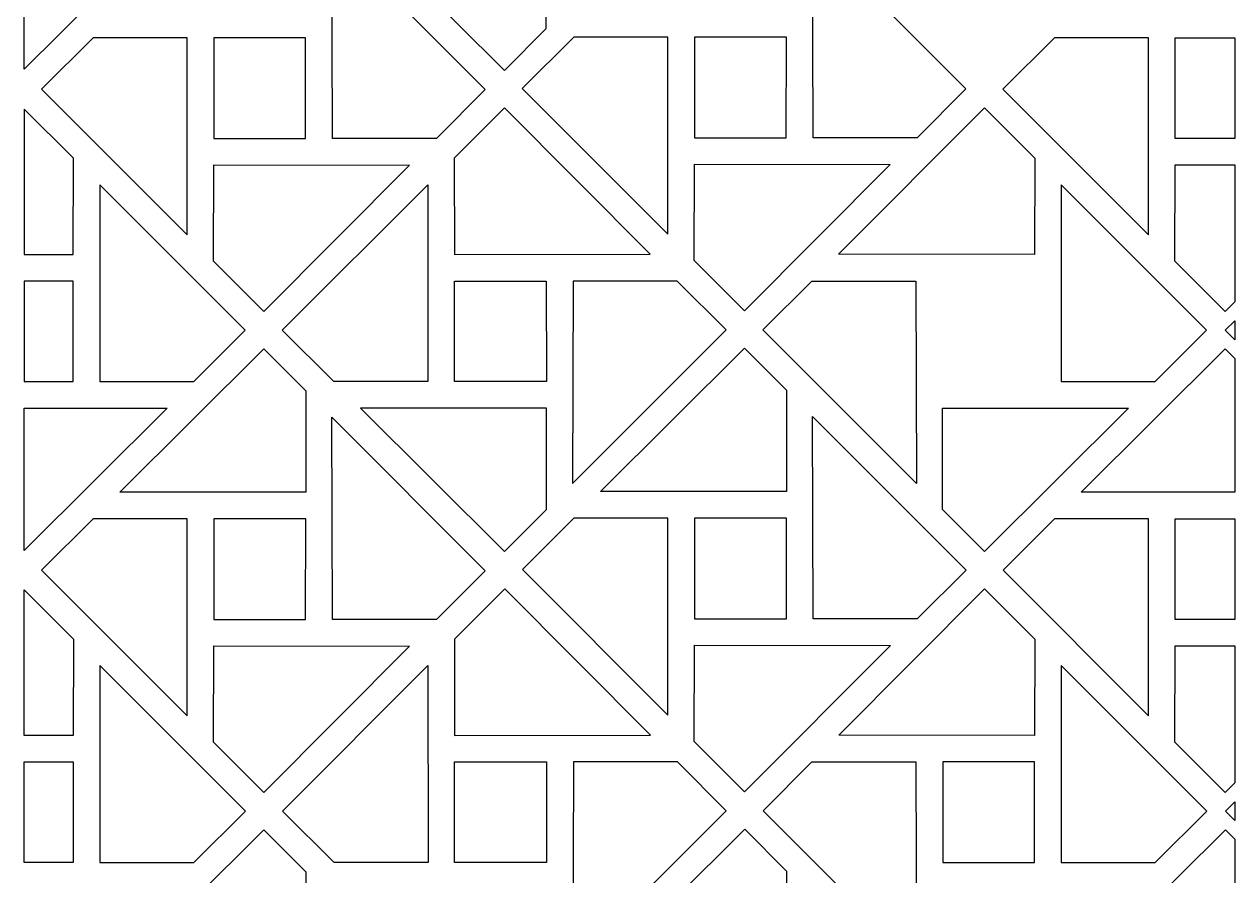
# Model space of a CAD drawing. Header units: centimetres. Extents: x -85 to 85, y -108 to 108.
# Drawn here: x -85 to -3.1, y -43.3 to 14.3 of the extents above; entities that cross this region are included whole.
import ezdxf

# ---------------------------------------------------------------- set-up
doc = ezdxf.new("R2010")
doc.units = ezdxf.units.CM
doc.header["$MEASUREMENT"] = 0
doc.layers.add('layer 1', color=7, linetype='Continuous')

msp = doc.modelspace()

# ---------------------------------------------------------------- linework, layer by layer
at = {"layer": 'layer 1', "color": 177}
for points, knots in [([(-84.95027, 20.85578), (-84.95027, 20.85578), (-84.95026, 11.24833), (-84.95026, 11.24833), (-84.95026, 11.24833), (-84.95026, 11.24833), (-75.29629, 20.86444), (-75.29629, 20.86444), (-75.29629, 20.86444), (-75.29629, 20.86444), (-84.95027, 20.85578), (-84.95027, 20.85578)], [0, 0, 0, 0, 0.25, 0.25, 0.25, 0.25, 0.5, 0.5, 0.5, 0.5, 1, 1, 1, 1]), ([(-49.65045, 20.8532), (-49.65045, 20.8532), (-49.65175, 14.00049), (-49.65175, 14.00049), (-49.65175, 14.00049), (-49.65175, 14.00049), (-52.48366, 11.16418), (-52.48366, 11.16418), (-52.48366, 11.16418), (-52.48366, 11.16418), (-62.22212, 20.86444), (-62.22212, 20.86444), (-62.22212, 20.86444), (-62.22212, 20.86444), (-49.65045, 20.8532), (-49.65045, 20.8532)], [0, 0, 0, 0, 0.2, 0.2, 0.2, 0.2, 0.4, 0.4, 0.4, 0.4, 0.6, 0.6, 0.6, 0.6, 1, 1, 1, 1]), ([(-64.15594, 20.25996), (-64.15594, 20.25996), (-64.11672, 6.57728), (-64.11672, 6.57728), (-64.11672, 6.57728), (-64.11672, 6.57728), (-57.08366, 6.57728), (-57.08366, 6.57728), (-57.08366, 6.57728), (-57.08366, 6.57728), (-53.781, 9.87078), (-53.781, 9.87078), (-53.781, 9.87078), (-53.781, 9.87078), (-64.15594, 20.25996), (-64.15594, 20.25996)], [0, 0, 0, 0, 0.2, 0.2, 0.2, 0.2, 0.4, 0.4, 0.4, 0.4, 0.6, 0.6, 0.6, 0.6, 1, 1, 1, 1]), ([(-31.65237, 20.3043), (-31.65237, 20.3043), (-31.61315, 6.62162), (-31.61315, 6.62162), (-31.61315, 6.62162), (-31.61315, 6.62162), (-24.58009, 6.62162), (-24.58009, 6.62162), (-24.58009, 6.62162), (-24.58009, 6.62162), (-21.27743, 9.91512), (-21.27743, 9.91512), (-21.27743, 9.91512), (-21.27743, 9.91512), (-31.65237, 20.3043), (-31.65237, 20.3043)], [0, 0, 0, 0, 0.2, 0.2, 0.2, 0.2, 0.4, 0.4, 0.4, 0.4, 0.6, 0.6, 0.6, 0.6, 1, 1, 1, 1]), ([(-73.94312, 0.06312), (-73.94312, 0.06312), (-83.78097, 9.90686), (-83.78097, 9.90686), (-83.78097, 9.90686), (-83.78097, 9.90686), (-80.29443, 13.37616), (-80.29443, 13.37616), (-80.29443, 13.37616), (-80.29443, 13.37616), (-73.9427, 13.37634), (-73.9427, 13.37634), (-73.9427, 13.37634), (-73.9427, 13.37634), (-73.94312, 0.06312), (-73.94312, 0.06312)], [0, 0, 0, 0, 0.2, 0.2, 0.2, 0.2, 0.4, 0.4, 0.4, 0.4, 0.6, 0.6, 0.6, 0.6, 1, 1, 1, 1]), ([(-72.14092, 13.37615), (-72.14092, 13.37615), (-65.92386, 13.37747), (-65.92386, 13.37747), (-65.92386, 13.37747), (-65.92386, 13.37747), (-65.93313, 6.57728), (-65.93313, 6.57728), (-65.93313, 6.57728), (-65.93313, 6.57728), (-72.14052, 6.57728), (-72.14052, 6.57728), (-72.14052, 6.57728), (-72.14052, 6.57728), (-72.14092, 13.37615), (-72.14092, 13.37615)], [0, 0, 0, 0, 0.2, 0.2, 0.2, 0.2, 0.4, 0.4, 0.4, 0.4, 0.6, 0.6, 0.6, 0.6, 1, 1, 1, 1]), ([(-41.43955, 0.10746), (-41.43955, 0.10746), (-51.2774, 9.9512), (-51.2774, 9.9512), (-51.2774, 9.9512), (-51.2774, 9.9512), (-47.79086, 13.4205), (-47.79086, 13.4205), (-47.79086, 13.4205), (-47.79086, 13.4205), (-41.43913, 13.42068), (-41.43913, 13.42068), (-41.43913, 13.42068), (-41.43913, 13.42068), (-41.43955, 0.10746), (-41.43955, 0.10746)], [0, 0, 0, 0, 0.2, 0.2, 0.2, 0.2, 0.4, 0.4, 0.4, 0.4, 0.6, 0.6, 0.6, 0.6, 1, 1, 1, 1]), ([(-39.63735, 13.42049), (-39.63735, 13.42049), (-33.42029, 13.42181), (-33.42029, 13.42181), (-33.42029, 13.42181), (-33.42029, 13.42181), (-33.42956, 6.62162), (-33.42956, 6.62162), (-33.42956, 6.62162), (-33.42956, 6.62162), (-39.63695, 6.62162), (-39.63695, 6.62162), (-39.63695, 6.62162), (-39.63695, 6.62162), (-39.63735, 13.42049), (-39.63735, 13.42049)], [0, 0, 0, 0, 0.2, 0.2, 0.2, 0.2, 0.4, 0.4, 0.4, 0.4, 0.6, 0.6, 0.6, 0.6, 1, 1, 1, 1]), ([(-8.94338, 0.06332), (-8.94338, 0.06332), (-18.78123, 9.90706), (-18.78123, 9.90706), (-18.78123, 9.90706), (-18.78123, 9.90706), (-15.29469, 13.37636), (-15.29469, 13.37636), (-15.29469, 13.37636), (-15.29469, 13.37636), (-8.94296, 13.37654), (-8.94296, 13.37654), (-8.94296, 13.37654), (-8.94296, 13.37654), (-8.94338, 0.06332), (-8.94338, 0.06332)], [0, 0, 0, 0, 0.2, 0.2, 0.2, 0.2, 0.4, 0.4, 0.4, 0.4, 0.6, 0.6, 0.6, 0.6, 1, 1, 1, 1]), ([(-3.10312, 6.57748), (-3.10312, 6.57748), (-3.10312, 13.3772), (-3.10312, 13.3772), (-3.10312, 13.3772), (-3.10312, 13.3772), (-7.14118, 13.37635), (-7.14118, 13.37635), (-7.14118, 13.37635), (-7.14118, 13.37635), (-7.14078, 6.57748), (-7.14078, 6.57748), (-7.14078, 6.57748), (-7.14078, 6.57748), (-3.10312, 6.57748), (-3.10312, 6.57748)], [0, 0, 0, 0, 0.2, 0.2, 0.2, 0.2, 0.4, 0.4, 0.4, 0.4, 0.6, 0.6, 0.6, 0.6, 1, 1, 1, 1]), ([(-84.95026, 8.55853), (-84.95026, 8.55853), (-81.62742, 5.23285), (-81.62742, 5.23285), (-81.62742, 5.23285), (-81.62742, 5.23285), (-81.64543, -1.2774), (-81.64543, -1.2774), (-81.64543, -1.2774), (-81.64543, -1.2774), (-84.95026, -1.27397), (-84.95026, -1.27397), (-84.95026, -1.27397), (-84.95026, -1.27397), (-84.95026, 8.55853), (-84.95026, 8.55853)], [0, 0, 0, 0, 0.2, 0.2, 0.2, 0.2, 0.4, 0.4, 0.4, 0.4, 0.6, 0.6, 0.6, 0.6, 1, 1, 1, 1]), ([(-42.61883, -1.26359), (-42.61883, -1.26359), (-55.85876, -1.2774), (-55.85876, -1.2774), (-55.85876, -1.2774), (-55.85876, -1.2774), (-55.87677, 5.23285), (-55.87677, 5.23285), (-55.87677, 5.23285), (-55.87677, 5.23285), (-52.47656, 8.63597), (-52.47656, 8.63597), (-52.47656, 8.63597), (-52.47656, 8.63597), (-42.61883, -1.26359), (-42.61883, -1.26359)], [0, 0, 0, 0, 0.2, 0.2, 0.2, 0.2, 0.4, 0.4, 0.4, 0.4, 0.6, 0.6, 0.6, 0.6, 1, 1, 1, 1]), ([(-29.88537, -1.26359), (-29.88537, -1.26359), (-16.64544, -1.2774), (-16.64544, -1.2774), (-16.64544, -1.2774), (-16.64544, -1.2774), (-16.62743, 5.23285), (-16.62743, 5.23285), (-16.62743, 5.23285), (-16.62743, 5.23285), (-20.02764, 8.63597), (-20.02764, 8.63597), (-20.02764, 8.63597), (-20.02764, 8.63597), (-29.88537, -1.26359), (-29.88537, -1.26359)], [0, 0, 0, 0, 0.2, 0.2, 0.2, 0.2, 0.4, 0.4, 0.4, 0.4, 0.6, 0.6, 0.6, 0.6, 1, 1, 1, 1]), ([(-58.90055, 4.77028), (-58.90055, 4.77028), (-72.14048, 4.78409), (-72.14048, 4.78409), (-72.14048, 4.78409), (-72.14048, 4.78409), (-72.15849, -1.72616), (-72.15849, -1.72616), (-72.15849, -1.72616), (-72.15849, -1.72616), (-68.75828, -5.12928), (-68.75828, -5.12928), (-68.75828, -5.12928), (-68.75828, -5.12928), (-58.90055, 4.77028), (-58.90055, 4.77028)], [0, 0, 0, 0, 0.2, 0.2, 0.2, 0.2, 0.4, 0.4, 0.4, 0.4, 0.6, 0.6, 0.6, 0.6, 1, 1, 1, 1]), ([(-26.39698, 4.81462), (-26.39698, 4.81462), (-39.63691, 4.82843), (-39.63691, 4.82843), (-39.63691, 4.82843), (-39.63691, 4.82843), (-39.65492, -1.68182), (-39.65492, -1.68182), (-39.65492, -1.68182), (-39.65492, -1.68182), (-36.25471, -5.08494), (-36.25471, -5.08494), (-36.25471, -5.08494), (-36.25471, -5.08494), (-26.39698, 4.81462), (-26.39698, 4.81462)], [0, 0, 0, 0, 0.2, 0.2, 0.2, 0.2, 0.4, 0.4, 0.4, 0.4, 0.6, 0.6, 0.6, 0.6, 1, 1, 1, 1]), ([(-3.10311, -4.47087), (-3.10311, -4.47087), (-3.10313, 4.78007), (-3.10313, 4.78007), (-3.10313, 4.78007), (-3.10313, 4.78007), (-7.14074, 4.78429), (-7.14074, 4.78429), (-7.14074, 4.78429), (-7.14074, 4.78429), (-7.15875, -1.72596), (-7.15875, -1.72596), (-7.15875, -1.72596), (-7.15875, -1.72596), (-3.75854, -5.12908), (-3.75854, -5.12908), (-3.75854, -5.12908), (-3.75854, -5.12908), (-3.10311, -4.47087), (-3.10311, -4.47087)], [0, 0, 0, 0, 0.16666667, 0.16666667, 0.16666667, 0.16666667, 0.33333333, 0.33333333, 0.33333333, 0.33333333, 0.5, 0.5, 0.5, 0.5, 0.66666667, 0.66666667, 0.66666667, 0.66666667, 1, 1, 1, 1]), ([(-79.84279, 3.44357), (-79.84279, 3.44357), (-70.00494, -6.40017), (-70.00494, -6.40017), (-70.00494, -6.40017), (-70.00494, -6.40017), (-73.49148, -9.86947), (-73.49148, -9.86947), (-73.49148, -9.86947), (-73.49148, -9.86947), (-79.84321, -9.86965), (-79.84321, -9.86965), (-79.84321, -9.86965), (-79.84321, -9.86965), (-79.84279, 3.44357), (-79.84279, 3.44357)], [0, 0, 0, 0, 0.2, 0.2, 0.2, 0.2, 0.4, 0.4, 0.4, 0.4, 0.6, 0.6, 0.6, 0.6, 1, 1, 1, 1]), ([(-57.6614, 3.44357), (-57.6614, 3.44357), (-67.49925, -6.40017), (-67.49925, -6.40017), (-67.49925, -6.40017), (-67.49925, -6.40017), (-64.01271, -9.86947), (-64.01271, -9.86947), (-64.01271, -9.86947), (-64.01271, -9.86947), (-57.66098, -9.86965), (-57.66098, -9.86965), (-57.66098, -9.86965), (-57.66098, -9.86965), (-57.6614, 3.44357), (-57.6614, 3.44357)], [0, 0, 0, 0, 0.2, 0.2, 0.2, 0.2, 0.4, 0.4, 0.4, 0.4, 0.6, 0.6, 0.6, 0.6, 1, 1, 1, 1]), ([(-14.8428, 3.44357), (-14.8428, 3.44357), (-5.00495, -6.40017), (-5.00495, -6.40017), (-5.00495, -6.40017), (-5.00495, -6.40017), (-8.49149, -9.86947), (-8.49149, -9.86947), (-8.49149, -9.86947), (-8.49149, -9.86947), (-14.84322, -9.86965), (-14.84322, -9.86965), (-14.84322, -9.86965), (-14.84322, -9.86965), (-14.8428, 3.44357), (-14.8428, 3.44357)], [0, 0, 0, 0, 0.2, 0.2, 0.2, 0.2, 0.4, 0.4, 0.4, 0.4, 0.6, 0.6, 0.6, 0.6, 1, 1, 1, 1]), ([(-84.95025, -3.07059), (-84.95025, -3.07059), (-81.64539, -3.07059), (-81.64539, -3.07059), (-81.64539, -3.07059), (-81.64539, -3.07059), (-81.64499, -9.86946), (-81.64499, -9.86946), (-81.64499, -9.86946), (-81.64499, -9.86946), (-84.95026, -9.87018), (-84.95026, -9.87018), (-84.95026, -9.87018), (-84.95026, -9.87018), (-84.95025, -3.07059), (-84.95025, -3.07059)], [0, 0, 0, 0, 0.2, 0.2, 0.2, 0.2, 0.4, 0.4, 0.4, 0.4, 0.6, 0.6, 0.6, 0.6, 1, 1, 1, 1]), ([(-55.8592, -9.86946), (-55.8592, -9.86946), (-49.64214, -9.87078), (-49.64214, -9.87078), (-49.64214, -9.87078), (-49.64214, -9.87078), (-49.65141, -3.07059), (-49.65141, -3.07059), (-49.65141, -3.07059), (-49.65141, -3.07059), (-55.8588, -3.07059), (-55.8588, -3.07059), (-55.8588, -3.07059), (-55.8588, -3.07059), (-55.8592, -9.86946), (-55.8592, -9.86946)], [0, 0, 0, 0, 0.2, 0.2, 0.2, 0.2, 0.4, 0.4, 0.4, 0.4, 0.6, 0.6, 0.6, 0.6, 1, 1, 1, 1]), ([(-47.87422, -16.75327), (-47.87422, -16.75327), (-47.835, -3.07059), (-47.835, -3.07059), (-47.835, -3.07059), (-47.835, -3.07059), (-40.80194, -3.07059), (-40.80194, -3.07059), (-40.80194, -3.07059), (-40.80194, -3.07059), (-37.49928, -6.36409), (-37.49928, -6.36409), (-37.49928, -6.36409), (-37.49928, -6.36409), (-47.87422, -16.75327), (-47.87422, -16.75327)], [0, 0, 0, 0, 0.2, 0.2, 0.2, 0.2, 0.4, 0.4, 0.4, 0.4, 0.6, 0.6, 0.6, 0.6, 1, 1, 1, 1]), ([(-24.62998, -16.75327), (-24.62998, -16.75327), (-24.6692, -3.07059), (-24.6692, -3.07059), (-24.6692, -3.07059), (-24.6692, -3.07059), (-31.70226, -3.07059), (-31.70226, -3.07059), (-31.70226, -3.07059), (-31.70226, -3.07059), (-35.00492, -6.36409), (-35.00492, -6.36409), (-35.00492, -6.36409), (-35.00492, -6.36409), (-24.62998, -16.75327), (-24.62998, -16.75327)], [0, 0, 0, 0, 0.2, 0.2, 0.2, 0.2, 0.4, 0.4, 0.4, 0.4, 0.6, 0.6, 0.6, 0.6, 1, 1, 1, 1]), ([(-3.10312, -7.04734), (-3.10312, -7.04734), (-3.10311, -5.75132), (-3.10311, -5.75132), (-3.10311, -5.75132), (-3.10311, -5.75132), (-3.7521, -6.40089), (-3.7521, -6.40089), (-3.7521, -6.40089), (-3.7521, -6.40089), (-3.10312, -7.04734), (-3.10312, -7.04734)], [0, 0, 0, 0, 0.25, 0.25, 0.25, 0.25, 0.5, 0.5, 0.5, 0.5, 1, 1, 1, 1]), ([(-65.91795, -17.34651), (-65.91795, -17.34651), (-65.91925, -10.4938), (-65.91925, -10.4938), (-65.91925, -10.4938), (-65.91925, -10.4938), (-68.75116, -7.65749), (-68.75116, -7.65749), (-68.75116, -7.65749), (-68.75116, -7.65749), (-78.48962, -17.35775), (-78.48962, -17.35775), (-78.48962, -17.35775), (-78.48962, -17.35775), (-65.91795, -17.34651), (-65.91795, -17.34651)], [0, 0, 0, 0, 0.2, 0.2, 0.2, 0.2, 0.4, 0.4, 0.4, 0.4, 0.6, 0.6, 0.6, 0.6, 1, 1, 1, 1]), ([(-33.41438, -17.30217), (-33.41438, -17.30217), (-33.41568, -10.44946), (-33.41568, -10.44946), (-33.41568, -10.44946), (-33.41568, -10.44946), (-36.24759, -7.61315), (-36.24759, -7.61315), (-36.24759, -7.61315), (-36.24759, -7.61315), (-45.98605, -17.31341), (-45.98605, -17.31341), (-45.98605, -17.31341), (-45.98605, -17.31341), (-33.41438, -17.30217), (-33.41438, -17.30217)], [0, 0, 0, 0, 0.2, 0.2, 0.2, 0.2, 0.4, 0.4, 0.4, 0.4, 0.6, 0.6, 0.6, 0.6, 1, 1, 1, 1]), ([(-3.10312, -17.34827), (-3.10312, -17.34827), (-3.10313, -8.30659), (-3.10313, -8.30659), (-3.10313, -8.30659), (-3.10313, -8.30659), (-3.75142, -7.65729), (-3.75142, -7.65729), (-3.75142, -7.65729), (-3.75142, -7.65729), (-13.48988, -17.35755), (-13.48988, -17.35755), (-13.48988, -17.35755), (-13.48988, -17.35755), (-3.10312, -17.34827), (-3.10312, -17.34827)], [0, 0, 0, 0, 0.2, 0.2, 0.2, 0.2, 0.4, 0.4, 0.4, 0.4, 0.6, 0.6, 0.6, 0.6, 1, 1, 1, 1]), ([(-84.95027, -11.67238), (-84.95027, -11.67238), (-84.95025, -21.2869), (-84.95025, -21.2869), (-84.95025, -21.2869), (-84.95025, -21.2869), (-75.28918, -11.66372), (-75.28918, -11.66372), (-75.28918, -11.66372), (-75.28918, -11.66372), (-84.95027, -11.67238), (-84.95027, -11.67238)], [0, 0, 0, 0, 0.25, 0.25, 0.25, 0.25, 0.5, 0.5, 0.5, 0.5, 1, 1, 1, 1]), ([(-64.14883, -12.2682), (-64.14883, -12.2682), (-64.10961, -25.95088), (-64.10961, -25.95088), (-64.10961, -25.95088), (-64.10961, -25.95088), (-57.07655, -25.95088), (-57.07655, -25.95088), (-57.07655, -25.95088), (-57.07655, -25.95088), (-53.77389, -22.65738), (-53.77389, -22.65738), (-53.77389, -22.65738), (-53.77389, -22.65738), (-64.14883, -12.2682), (-64.14883, -12.2682)], [0, 0, 0, 0, 0.2, 0.2, 0.2, 0.2, 0.4, 0.4, 0.4, 0.4, 0.6, 0.6, 0.6, 0.6, 1, 1, 1, 1]), ([(-49.64334, -11.67496), (-49.64334, -11.67496), (-49.64464, -18.52767), (-49.64464, -18.52767), (-49.64464, -18.52767), (-49.64464, -18.52767), (-52.47655, -21.36398), (-52.47655, -21.36398), (-52.47655, -21.36398), (-52.47655, -21.36398), (-62.21501, -11.66372), (-62.21501, -11.66372), (-62.21501, -11.66372), (-62.21501, -11.66372), (-49.64334, -11.67496), (-49.64334, -11.67496)], [0, 0, 0, 0, 0.2, 0.2, 0.2, 0.2, 0.4, 0.4, 0.4, 0.4, 0.6, 0.6, 0.6, 0.6, 1, 1, 1, 1]), ([(-31.64526, -12.22386), (-31.64526, -12.22386), (-31.60604, -25.90654), (-31.60604, -25.90654), (-31.60604, -25.90654), (-31.60604, -25.90654), (-24.57298, -25.90654), (-24.57298, -25.90654), (-24.57298, -25.90654), (-24.57298, -25.90654), (-21.27032, -22.61304), (-21.27032, -22.61304), (-21.27032, -22.61304), (-21.27032, -22.61304), (-31.64526, -12.22386), (-31.64526, -12.22386)], [0, 0, 0, 0, 0.2, 0.2, 0.2, 0.2, 0.4, 0.4, 0.4, 0.4, 0.6, 0.6, 0.6, 0.6, 1, 1, 1, 1]), ([(-22.86086, -11.67496), (-22.86086, -11.67496), (-22.85956, -18.52767), (-22.85956, -18.52767), (-22.85956, -18.52767), (-22.85956, -18.52767), (-20.02765, -21.36398), (-20.02765, -21.36398), (-20.02765, -21.36398), (-20.02765, -21.36398), (-10.28919, -11.66372), (-10.28919, -11.66372), (-10.28919, -11.66372), (-10.28919, -11.66372), (-22.86086, -11.67496), (-22.86086, -11.67496)], [0, 0, 0, 0, 0.2, 0.2, 0.2, 0.2, 0.4, 0.4, 0.4, 0.4, 0.6, 0.6, 0.6, 0.6, 1, 1, 1, 1]), ([(-73.93601, -32.46504), (-73.93601, -32.46504), (-83.77386, -22.6213), (-83.77386, -22.6213), (-83.77386, -22.6213), (-83.77386, -22.6213), (-80.28732, -19.152), (-80.28732, -19.152), (-80.28732, -19.152), (-80.28732, -19.152), (-73.93559, -19.15182), (-73.93559, -19.15182), (-73.93559, -19.15182), (-73.93559, -19.15182), (-73.93601, -32.46504), (-73.93601, -32.46504)], [0, 0, 0, 0, 0.2, 0.2, 0.2, 0.2, 0.4, 0.4, 0.4, 0.4, 0.6, 0.6, 0.6, 0.6, 1, 1, 1, 1]), ([(-72.13381, -19.15201), (-72.13381, -19.15201), (-65.91675, -19.15069), (-65.91675, -19.15069), (-65.91675, -19.15069), (-65.91675, -19.15069), (-65.92602, -25.95088), (-65.92602, -25.95088), (-65.92602, -25.95088), (-65.92602, -25.95088), (-72.13341, -25.95088), (-72.13341, -25.95088), (-72.13341, -25.95088), (-72.13341, -25.95088), (-72.13381, -19.15201), (-72.13381, -19.15201)], [0, 0, 0, 0, 0.2, 0.2, 0.2, 0.2, 0.4, 0.4, 0.4, 0.4, 0.6, 0.6, 0.6, 0.6, 1, 1, 1, 1]), ([(-41.43244, -32.4207), (-41.43244, -32.4207), (-51.27029, -22.57696), (-51.27029, -22.57696), (-51.27029, -22.57696), (-51.27029, -22.57696), (-47.78375, -19.10766), (-47.78375, -19.10766), (-47.78375, -19.10766), (-47.78375, -19.10766), (-41.43202, -19.10748), (-41.43202, -19.10748), (-41.43202, -19.10748), (-41.43202, -19.10748), (-41.43244, -32.4207), (-41.43244, -32.4207)], [0, 0, 0, 0, 0.2, 0.2, 0.2, 0.2, 0.4, 0.4, 0.4, 0.4, 0.6, 0.6, 0.6, 0.6, 1, 1, 1, 1]), ([(-39.63024, -19.10767), (-39.63024, -19.10767), (-33.41318, -19.10635), (-33.41318, -19.10635), (-33.41318, -19.10635), (-33.41318, -19.10635), (-33.42245, -25.90654), (-33.42245, -25.90654), (-33.42245, -25.90654), (-33.42245, -25.90654), (-39.62984, -25.90654), (-39.62984, -25.90654), (-39.62984, -25.90654), (-39.62984, -25.90654), (-39.63024, -19.10767), (-39.63024, -19.10767)], [0, 0, 0, 0, 0.2, 0.2, 0.2, 0.2, 0.4, 0.4, 0.4, 0.4, 0.6, 0.6, 0.6, 0.6, 1, 1, 1, 1]), ([(-8.93627, -32.46484), (-8.93627, -32.46484), (-18.77412, -22.6211), (-18.77412, -22.6211), (-18.77412, -22.6211), (-18.77412, -22.6211), (-15.28758, -19.1518), (-15.28758, -19.1518), (-15.28758, -19.1518), (-15.28758, -19.1518), (-8.93585, -19.15162), (-8.93585, -19.15162), (-8.93585, -19.15162), (-8.93585, -19.15162), (-8.93627, -32.46484), (-8.93627, -32.46484)], [0, 0, 0, 0, 0.2, 0.2, 0.2, 0.2, 0.4, 0.4, 0.4, 0.4, 0.6, 0.6, 0.6, 0.6, 1, 1, 1, 1]), ([(-3.10313, -25.95068), (-3.10313, -25.95068), (-3.10312, -19.15096), (-3.10312, -19.15096), (-3.10312, -19.15096), (-3.10312, -19.15096), (-7.13407, -19.15181), (-7.13407, -19.15181), (-7.13407, -19.15181), (-7.13407, -19.15181), (-7.13367, -25.95068), (-7.13367, -25.95068), (-7.13367, -25.95068), (-7.13367, -25.95068), (-3.10313, -25.95068), (-3.10313, -25.95068)], [0, 0, 0, 0, 0.2, 0.2, 0.2, 0.2, 0.4, 0.4, 0.4, 0.4, 0.6, 0.6, 0.6, 0.6, 1, 1, 1, 1]), ([(-84.95027, -23.95147), (-84.95027, -23.95147), (-84.95025, -33.79505), (-84.95025, -33.79505), (-84.95025, -33.79505), (-84.95025, -33.79505), (-81.63433, -33.79851), (-81.63433, -33.79851), (-81.63433, -33.79851), (-81.63433, -33.79851), (-81.61632, -27.28826), (-81.61632, -27.28826), (-81.61632, -27.28826), (-81.61632, -27.28826), (-84.95027, -23.95147), (-84.95027, -23.95147)], [0, 0, 0, 0, 0.2, 0.2, 0.2, 0.2, 0.4, 0.4, 0.4, 0.4, 0.6, 0.6, 0.6, 0.6, 1, 1, 1, 1]), ([(-42.60773, -33.7847), (-42.60773, -33.7847), (-55.84766, -33.79851), (-55.84766, -33.79851), (-55.84766, -33.79851), (-55.84766, -33.79851), (-55.86567, -27.28826), (-55.86567, -27.28826), (-55.86567, -27.28826), (-55.86567, -27.28826), (-52.46546, -23.88514), (-52.46546, -23.88514), (-52.46546, -23.88514), (-52.46546, -23.88514), (-42.60773, -33.7847), (-42.60773, -33.7847)], [0, 0, 0, 0, 0.2, 0.2, 0.2, 0.2, 0.4, 0.4, 0.4, 0.4, 0.6, 0.6, 0.6, 0.6, 1, 1, 1, 1]), ([(-29.87427, -33.7847), (-29.87427, -33.7847), (-16.63434, -33.79851), (-16.63434, -33.79851), (-16.63434, -33.79851), (-16.63434, -33.79851), (-16.61633, -27.28826), (-16.61633, -27.28826), (-16.61633, -27.28826), (-16.61633, -27.28826), (-20.01654, -23.88514), (-20.01654, -23.88514), (-20.01654, -23.88514), (-20.01654, -23.88514), (-29.87427, -33.7847), (-29.87427, -33.7847)], [0, 0, 0, 0, 0.2, 0.2, 0.2, 0.2, 0.4, 0.4, 0.4, 0.4, 0.6, 0.6, 0.6, 0.6, 1, 1, 1, 1]), ([(-58.89344, -27.75788), (-58.89344, -27.75788), (-72.13337, -27.74407), (-72.13337, -27.74407), (-72.13337, -27.74407), (-72.13337, -27.74407), (-72.15138, -34.25432), (-72.15138, -34.25432), (-72.15138, -34.25432), (-72.15138, -34.25432), (-68.75117, -37.65744), (-68.75117, -37.65744), (-68.75117, -37.65744), (-68.75117, -37.65744), (-58.89344, -27.75788), (-58.89344, -27.75788)], [0, 0, 0, 0, 0.2, 0.2, 0.2, 0.2, 0.4, 0.4, 0.4, 0.4, 0.6, 0.6, 0.6, 0.6, 1, 1, 1, 1]), ([(-26.38987, -27.71354), (-26.38987, -27.71354), (-39.6298, -27.69973), (-39.6298, -27.69973), (-39.6298, -27.69973), (-39.6298, -27.69973), (-39.64781, -34.20998), (-39.64781, -34.20998), (-39.64781, -34.20998), (-39.64781, -34.20998), (-36.2476, -37.6131), (-36.2476, -37.6131), (-36.2476, -37.6131), (-36.2476, -37.6131), (-26.38987, -27.71354), (-26.38987, -27.71354)], [0, 0, 0, 0, 0.2, 0.2, 0.2, 0.2, 0.4, 0.4, 0.4, 0.4, 0.6, 0.6, 0.6, 0.6, 1, 1, 1, 1]), ([(-3.10313, -37.00617), (-3.10313, -37.00617), (-3.10313, -27.74807), (-3.10313, -27.74807), (-3.10313, -27.74807), (-3.10313, -27.74807), (-7.13363, -27.74387), (-7.13363, -27.74387), (-7.13363, -27.74387), (-7.13363, -27.74387), (-7.15164, -34.25412), (-7.15164, -34.25412), (-7.15164, -34.25412), (-7.15164, -34.25412), (-3.75143, -37.65724), (-3.75143, -37.65724), (-3.75143, -37.65724), (-3.75143, -37.65724), (-3.10313, -37.00617), (-3.10313, -37.00617)], [0, 0, 0, 0, 0.16666667, 0.16666667, 0.16666667, 0.16666667, 0.33333333, 0.33333333, 0.33333333, 0.33333333, 0.5, 0.5, 0.5, 0.5, 0.66666667, 0.66666667, 0.66666667, 0.66666667, 1, 1, 1, 1]), ([(-79.83169, -29.07754), (-79.83169, -29.07754), (-69.99384, -38.92128), (-69.99384, -38.92128), (-69.99384, -38.92128), (-69.99384, -38.92128), (-73.48038, -42.39058), (-73.48038, -42.39058), (-73.48038, -42.39058), (-73.48038, -42.39058), (-79.83211, -42.39076), (-79.83211, -42.39076), (-79.83211, -42.39076), (-79.83211, -42.39076), (-79.83169, -29.07754), (-79.83169, -29.07754)], [0, 0, 0, 0, 0.2, 0.2, 0.2, 0.2, 0.4, 0.4, 0.4, 0.4, 0.6, 0.6, 0.6, 0.6, 1, 1, 1, 1]), ([(-57.6503, -29.07754), (-57.6503, -29.07754), (-67.48815, -38.92128), (-67.48815, -38.92128), (-67.48815, -38.92128), (-67.48815, -38.92128), (-64.00161, -42.39058), (-64.00161, -42.39058), (-64.00161, -42.39058), (-64.00161, -42.39058), (-57.64988, -42.39076), (-57.64988, -42.39076), (-57.64988, -42.39076), (-57.64988, -42.39076), (-57.6503, -29.07754), (-57.6503, -29.07754)], [0, 0, 0, 0, 0.2, 0.2, 0.2, 0.2, 0.4, 0.4, 0.4, 0.4, 0.6, 0.6, 0.6, 0.6, 1, 1, 1, 1]), ([(-14.8317, -29.07754), (-14.8317, -29.07754), (-4.99385, -38.92128), (-4.99385, -38.92128), (-4.99385, -38.92128), (-4.99385, -38.92128), (-8.48039, -42.39058), (-8.48039, -42.39058), (-8.48039, -42.39058), (-8.48039, -42.39058), (-14.83212, -42.39076), (-14.83212, -42.39076), (-14.83212, -42.39076), (-14.83212, -42.39076), (-14.8317, -29.07754), (-14.8317, -29.07754)], [0, 0, 0, 0, 0.2, 0.2, 0.2, 0.2, 0.4, 0.4, 0.4, 0.4, 0.6, 0.6, 0.6, 0.6, 1, 1, 1, 1]), ([(-84.95027, -35.5917), (-84.95027, -35.5917), (-84.95027, -42.39126), (-84.95027, -42.39126), (-84.95027, -42.39126), (-84.95027, -42.39126), (-81.63389, -42.39057), (-81.63389, -42.39057), (-81.63389, -42.39057), (-81.63389, -42.39057), (-81.63429, -35.5917), (-81.63429, -35.5917), (-81.63429, -35.5917), (-81.63429, -35.5917), (-84.95027, -35.5917), (-84.95027, -35.5917)], [0, 0, 0, 0, 0.2, 0.2, 0.2, 0.2, 0.4, 0.4, 0.4, 0.4, 0.6, 0.6, 0.6, 0.6, 1, 1, 1, 1]), ([(-55.8481, -42.39057), (-55.8481, -42.39057), (-49.63104, -42.39189), (-49.63104, -42.39189), (-49.63104, -42.39189), (-49.63104, -42.39189), (-49.64031, -35.5917), (-49.64031, -35.5917), (-49.64031, -35.5917), (-49.64031, -35.5917), (-55.8477, -35.5917), (-55.8477, -35.5917), (-55.8477, -35.5917), (-55.8477, -35.5917), (-55.8481, -42.39057), (-55.8481, -42.39057)], [0, 0, 0, 0, 0.2, 0.2, 0.2, 0.2, 0.4, 0.4, 0.4, 0.4, 0.6, 0.6, 0.6, 0.6, 1, 1, 1, 1]), ([(-47.86312, -49.27438), (-47.86312, -49.27438), (-47.8239, -35.5917), (-47.8239, -35.5917), (-47.8239, -35.5917), (-47.8239, -35.5917), (-40.79084, -35.5917), (-40.79084, -35.5917), (-40.79084, -35.5917), (-40.79084, -35.5917), (-37.48818, -38.8852), (-37.48818, -38.8852), (-37.48818, -38.8852), (-37.48818, -38.8852), (-47.86312, -49.27438), (-47.86312, -49.27438)], [0, 0, 0, 0, 0.2, 0.2, 0.2, 0.2, 0.4, 0.4, 0.4, 0.4, 0.6, 0.6, 0.6, 0.6, 1, 1, 1, 1]), ([(-24.61888, -49.27438), (-24.61888, -49.27438), (-24.6581, -35.5917), (-24.6581, -35.5917), (-24.6581, -35.5917), (-24.6581, -35.5917), (-31.69116, -35.5917), (-31.69116, -35.5917), (-31.69116, -35.5917), (-31.69116, -35.5917), (-34.99382, -38.8852), (-34.99382, -38.8852), (-34.99382, -38.8852), (-34.99382, -38.8852), (-24.61888, -49.27438), (-24.61888, -49.27438)], [0, 0, 0, 0, 0.2, 0.2, 0.2, 0.2, 0.4, 0.4, 0.4, 0.4, 0.6, 0.6, 0.6, 0.6, 1, 1, 1, 1]), ([(-16.6339, -42.39057), (-16.6339, -42.39057), (-22.85096, -42.39189), (-22.85096, -42.39189), (-22.85096, -42.39189), (-22.85096, -42.39189), (-22.84169, -35.5917), (-22.84169, -35.5917), (-22.84169, -35.5917), (-22.84169, -35.5917), (-16.6343, -35.5917), (-16.6343, -35.5917), (-16.6343, -35.5917), (-16.6343, -35.5917), (-16.6339, -42.39057), (-16.6339, -42.39057)], [0, 0, 0, 0, 0.2, 0.2, 0.2, 0.2, 0.4, 0.4, 0.4, 0.4, 0.6, 0.6, 0.6, 0.6, 1, 1, 1, 1]), ([(-3.10313, -39.55738), (-3.10313, -39.55738), (-3.10312, -38.28354), (-3.10312, -38.28354), (-3.10312, -38.28354), (-3.10312, -38.28354), (-3.741, -38.922), (-3.741, -38.922), (-3.741, -38.922), (-3.741, -38.922), (-3.10313, -39.55738), (-3.10313, -39.55738)], [0, 0, 0, 0, 0.25, 0.25, 0.25, 0.25, 0.5, 0.5, 0.5, 0.5, 1, 1, 1, 1]), ([(-65.90685, -49.86762), (-65.90685, -49.86762), (-65.90815, -43.01491), (-65.90815, -43.01491), (-65.90815, -43.01491), (-65.90815, -43.01491), (-68.74006, -40.1786), (-68.74006, -40.1786), (-68.74006, -40.1786), (-68.74006, -40.1786), (-78.47852, -49.87886), (-78.47852, -49.87886), (-78.47852, -49.87886), (-78.47852, -49.87886), (-65.90685, -49.86762), (-65.90685, -49.86762)], [0, 0, 0, 0, 0.2, 0.2, 0.2, 0.2, 0.4, 0.4, 0.4, 0.4, 0.6, 0.6, 0.6, 0.6, 1, 1, 1, 1]), ([(-33.40328, -49.82328), (-33.40328, -49.82328), (-33.40458, -42.97057), (-33.40458, -42.97057), (-33.40458, -42.97057), (-33.40458, -42.97057), (-36.23649, -40.13426), (-36.23649, -40.13426), (-36.23649, -40.13426), (-36.23649, -40.13426), (-45.97495, -49.83452), (-45.97495, -49.83452), (-45.97495, -49.83452), (-45.97495, -49.83452), (-33.40328, -49.82328), (-33.40328, -49.82328)], [0, 0, 0, 0, 0.2, 0.2, 0.2, 0.2, 0.4, 0.4, 0.4, 0.4, 0.6, 0.6, 0.6, 0.6, 1, 1, 1, 1]), ([(-3.10312, -49.86937), (-3.10312, -49.86937), (-3.10312, -40.81659), (-3.10312, -40.81659), (-3.10312, -40.81659), (-3.10312, -40.81659), (-3.74032, -40.1784), (-3.74032, -40.1784), (-3.74032, -40.1784), (-3.74032, -40.1784), (-13.47878, -49.87866), (-13.47878, -49.87866), (-13.47878, -49.87866), (-13.47878, -49.87866), (-3.10312, -49.86937), (-3.10312, -49.86937)], [0, 0, 0, 0, 0.2, 0.2, 0.2, 0.2, 0.4, 0.4, 0.4, 0.4, 0.6, 0.6, 0.6, 0.6, 1, 1, 1, 1])]:
    msp.add_open_spline(points, degree=3, knots=knots, dxfattribs=at)

doc.saveas('drawing.dxf')
